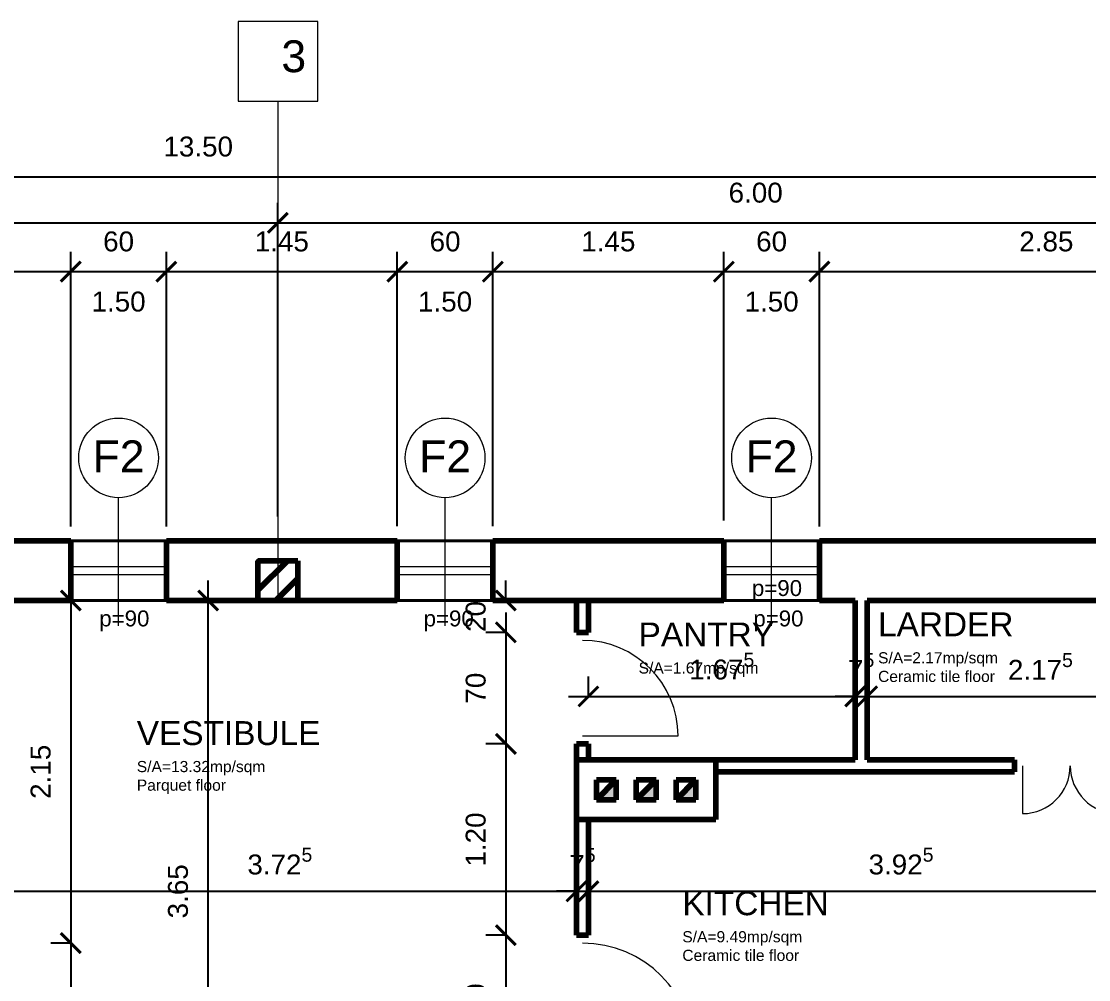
# Model space of a CAD drawing. Header units: inches. Extents: x 12.8 to 66.6, y 2.1 to 46.7.
# Drawn here: x 22.28 to 28.98, y 13.54 to 19.56 of the extents above; entities that cross this region are included whole.
import ezdxf

# ---------------------------------------------------------------- set-up
doc = ezdxf.new("R2010")
doc.units = ezdxf.units.IN
doc.header["$MEASUREMENT"] = 0
doc.linetypes.add('ACAD_ISO10W100', pattern=[18, 12, -3, 0, -3])
for name, color, linetype, lineweight in [('axes', 40, 'ACAD_ISO10W100', 20), ('cote', 252, 'Continuous', 20), ('walls', 160, 'Continuous', 80), ('windows ext', 151, 'Continuous', 40), ('windows&doors', 80, 'Continuous', 20)]:
    doc.layers.add(name, color=color, linetype=linetype, lineweight=lineweight)
doc.styles.get("Standard").update_dxf_attribs({"font": 'arial.ttf'})
doc.dimstyles.new('1_50_centimeters', dxfattribs={"dimscale": 50, "dimtxt": 0.0025, "dimasz": 0.0025, "dimexe": 0.0025, "dimexo": 0.002, "dimgap": 0.0025, "dimtad": 1, "dimdec": 0, "dimlfac": 100, "dimzin": 0, "dimdsep": 46, "dimtxsty": 'Standard', "dimblk": 'ARCHTICK', "dimcen": 0.002, "dimdle": 0.0025, "dimadec": 0, "dimazin": 0, "dimtfac": 1, "dimtdec": 0, "dimtix": 1, "dimtofl": 0, "dimtmove": 0, "dimatfit": 3, "dimldrblk": 'ARCHTICK', "dimfxl": 1, "dimfxlon": 1, "dimtolj": 1, "dimtzin": 0, "dimarcsym": 0})
doc.dimstyles.new('1_50_meters', dxfattribs={"dimscale": 50, "dimtxt": 0.0025, "dimasz": 0.0025, "dimexe": 0.0025, "dimexo": 0.002, "dimgap": 0.0025, "dimtad": 1, "dimzin": 0, "dimdsep": 46, "dimtxsty": 'Standard', "dimblk": 'ARCHTICK', "dimcen": 0.002, "dimdle": 0.0025, "dimadec": 0, "dimazin": 0, "dimtfac": 1, "dimtofl": 0, "dimtmove": 0, "dimatfit": 3, "dimldrblk": 'ARCHTICK', "dimfxl": 1, "dimfxlon": 1, "dimtolj": 1, "dimtzin": 0, "dimarcsym": 0})

# ---------------------------------------------------------------- blocks, each defined once
blk = doc.blocks.new('_ArchTick')
at = {"color": 0, "linetype": 'ByBlock', "const_width": 0.15}
blk.add_lwpolyline([(-0.5, -0.5), (0.5, 0.5)], dxfattribs=at)
blk = doc.blocks.new('*D103')
at = {"layer": 'cote', "color": 0, "lineweight": -2, "ltscale": 0.1, "transparency": 16777216}
for p, q in [((16.6386, 16.3956), (16.6386, 18.705)), ((30.1386, 16.3956), (30.1386, 18.705)), ((16.5136, 18.58), (30.2636, 18.58))]:
    blk.add_line(p, q, dxfattribs=at)
at = {"layer": 'Defpoints', "color": 0, "ltscale": 0.1, "transparency": 16777216}
for p in [(30.1386, 18.58), (16.6386, 16.2956), (30.1386, 16.2956)]:
    blk.add_point(p, dxfattribs=at)
at = {"layer": 'cote', "color": 0, "lineweight": -2, "ltscale": 0.1, "transparency": 16777216, "xscale": 0.125, "yscale": 0.125, "zscale": 0.125, "rotation": 180}
blk.add_blockref('_ArchTick', (16.6386, 18.58), dxfattribs=at)
at = {"layer": 'cote', "color": 0, "lineweight": -2, "ltscale": 0.1, "transparency": 16777216, "xscale": 0.125, "yscale": 0.125, "zscale": 0.125}
blk.add_blockref('_ArchTick', (30.1386, 18.58), dxfattribs=at)
at = {"layer": 'cote', "color": 0, "ltscale": 0.1, "transparency": 16777216, "insert": (23.3886, 18.7689), "char_height": 0.125, "attachment_point": 5}
blk.add_mtext('\\A1;13.50', dxfattribs=at)
blk = doc.blocks.new('*D105')
at = {"layer": 'cote', "color": 0, "lineweight": -2, "ltscale": 0.1, "transparency": 16777216}
for p, q in [((16.8886, 16.4469), (16.8886, 18.4156)), ((23.8886, 16.4469), (23.8886, 18.4156)), ((16.7636, 18.2906), (24.0136, 18.2906))]:
    blk.add_line(p, q, dxfattribs=at)
at = {"layer": 'Defpoints', "color": 0, "ltscale": 0.1, "transparency": 16777216}
for p in [(23.8886, 18.2906), (16.8886, 16.3469), (23.8886, 16.3469)]:
    blk.add_point(p, dxfattribs=at)
at = {"layer": 'cote', "color": 0, "lineweight": -2, "ltscale": 0.1, "transparency": 16777216, "xscale": 0.125, "yscale": 0.125, "zscale": 0.125, "rotation": 180}
blk.add_blockref('_ArchTick', (16.8886, 18.2906), dxfattribs=at)
at = {"layer": 'cote', "color": 0, "lineweight": -2, "ltscale": 0.1, "transparency": 16777216, "xscale": 0.125, "yscale": 0.125, "zscale": 0.125}
blk.add_blockref('_ArchTick', (23.8886, 18.2906), dxfattribs=at)
at = {"layer": 'cote', "color": 0, "ltscale": 0.1, "transparency": 16777216, "insert": (20.3886, 18.4795), "char_height": 0.125, "attachment_point": 5}
blk.add_mtext('\\A1;7.00', dxfattribs=at)
blk = doc.blocks.new('*D106')
at = {"layer": 'cote', "color": 0, "lineweight": -2, "ltscale": 0.1, "transparency": 16777216}
for p, q in [((23.8886, 16.9477), (23.8886, 18.4156)), ((29.8886, 16.9477), (29.8886, 18.4156)), ((23.7636, 18.2906), (30.0136, 18.2906))]:
    blk.add_line(p, q, dxfattribs=at)
at = {"layer": 'Defpoints', "color": 0, "ltscale": 0.1, "transparency": 16777216}
for p in [(29.8886, 18.2906), (23.8886, 16.8477), (29.8886, 16.8477)]:
    blk.add_point(p, dxfattribs=at)
at = {"layer": 'cote', "color": 0, "lineweight": -2, "ltscale": 0.1, "transparency": 16777216, "xscale": 0.125, "yscale": 0.125, "zscale": 0.125, "rotation": 180}
blk.add_blockref('_ArchTick', (23.8886, 18.2906), dxfattribs=at)
at = {"layer": 'cote', "color": 0, "lineweight": -2, "ltscale": 0.1, "transparency": 16777216, "xscale": 0.125, "yscale": 0.125, "zscale": 0.125}
blk.add_blockref('_ArchTick', (29.8886, 18.2906), dxfattribs=at)
at = {"layer": 'cote', "color": 0, "ltscale": 0.1, "transparency": 16777216, "insert": (26.8886, 18.4795), "char_height": 0.125, "attachment_point": 5}
blk.add_mtext('\\A1;6.00', dxfattribs=at)
blk = doc.blocks.new('*D110')
at = {"layer": 'cote', "color": 0, "lineweight": -2, "ltscale": 0.1, "transparency": 16777216}
for p, q in [((21.0386, 16.4257), (21.0386, 18.1096)), ((22.5886, 16.4257), (22.5886, 18.1096)), ((20.9136, 17.9846), (22.7136, 17.9846))]:
    blk.add_line(p, q, dxfattribs=at)
at = {"layer": 'Defpoints', "color": 0, "ltscale": 0.1, "transparency": 16777216}
for p in [(22.5886, 17.9846), (21.0386, 16.3257), (22.5886, 16.3257)]:
    blk.add_point(p, dxfattribs=at)
at = {"layer": 'cote', "color": 0, "lineweight": -2, "ltscale": 0.1, "transparency": 16777216, "xscale": 0.125, "yscale": 0.125, "zscale": 0.125, "rotation": 180}
blk.add_blockref('_ArchTick', (21.0386, 17.9846), dxfattribs=at)
at = {"layer": 'cote', "color": 0, "lineweight": -2, "ltscale": 0.1, "transparency": 16777216, "xscale": 0.125, "yscale": 0.125, "zscale": 0.125}
blk.add_blockref('_ArchTick', (22.5886, 17.9846), dxfattribs=at)
at = {"layer": 'cote', "color": 0, "ltscale": 0.1, "transparency": 16777216, "insert": (21.8136, 18.1734), "char_height": 0.125, "attachment_point": 5}
blk.add_mtext('\\A1;1.55', dxfattribs=at)
blk = doc.blocks.new('*D111')
at = {"layer": 'cote', "color": 0, "lineweight": -2, "ltscale": 0.1, "transparency": 16777216}
for p, q in [((22.5886, 16.3856), (22.5886, 18.1096)), ((23.1886, 16.3856), (23.1886, 18.1096)), ((22.4636, 17.9846), (23.3136, 17.9846))]:
    blk.add_line(p, q, dxfattribs=at)
at = {"layer": 'Defpoints', "color": 0, "ltscale": 0.1, "transparency": 16777216}
for p in [(23.1886, 17.9846), (22.5886, 16.2856), (23.1886, 16.2856)]:
    blk.add_point(p, dxfattribs=at)
at = {"layer": 'cote', "color": 0, "lineweight": -2, "ltscale": 0.1, "transparency": 16777216, "xscale": 0.125, "yscale": 0.125, "zscale": 0.125, "rotation": 180}
blk.add_blockref('_ArchTick', (22.5886, 17.9846), dxfattribs=at)
at = {"layer": 'cote', "color": 0, "lineweight": -2, "ltscale": 0.1, "transparency": 16777216, "xscale": 0.125, "yscale": 0.125, "zscale": 0.125}
blk.add_blockref('_ArchTick', (23.1886, 17.9846), dxfattribs=at)
at = {"layer": 'cote', "color": 0, "ltscale": 0.1, "transparency": 16777216, "char_height": 0.125, "attachment_point": 5}
for s, insert in [('\\A1;60', (22.8886, 18.1734)), ('\\A1;1.50', (22.8886, 17.7957))]:
    blk.add_mtext(s, dxfattribs=dict(at, insert=insert))
blk = doc.blocks.new('*D112')
at = {"layer": 'cote', "color": 0, "lineweight": -2, "ltscale": 0.1, "transparency": 16777216}
for p, q in [((23.1886, 16.6761), (23.1886, 18.1096)), ((24.6386, 16.6761), (24.6386, 18.1096)), ((23.0636, 17.9846), (24.7636, 17.9846))]:
    blk.add_line(p, q, dxfattribs=at)
at = {"layer": 'Defpoints', "color": 0, "ltscale": 0.1, "transparency": 16777216}
for p in [(24.6386, 17.9846), (23.1886, 16.5761), (24.6386, 16.5761)]:
    blk.add_point(p, dxfattribs=at)
at = {"layer": 'cote', "color": 0, "lineweight": -2, "ltscale": 0.1, "transparency": 16777216, "xscale": 0.125, "yscale": 0.125, "zscale": 0.125, "rotation": 180}
blk.add_blockref('_ArchTick', (23.1886, 17.9846), dxfattribs=at)
at = {"layer": 'cote', "color": 0, "lineweight": -2, "ltscale": 0.1, "transparency": 16777216, "xscale": 0.125, "yscale": 0.125, "zscale": 0.125}
blk.add_blockref('_ArchTick', (24.6386, 17.9846), dxfattribs=at)
at = {"layer": 'cote', "color": 0, "ltscale": 0.1, "transparency": 16777216, "insert": (23.9136, 18.1734), "char_height": 0.125, "attachment_point": 5}
blk.add_mtext('\\A1;1.45', dxfattribs=at)
blk = doc.blocks.new('*D113')
at = {"layer": 'cote', "color": 0, "lineweight": -2, "ltscale": 0.1, "transparency": 16777216}
for p, q in [((24.6386, 16.3882), (24.6386, 18.1096)), ((25.2386, 16.3882), (25.2386, 18.1096)), ((24.5136, 17.9846), (25.3636, 17.9846))]:
    blk.add_line(p, q, dxfattribs=at)
at = {"layer": 'Defpoints', "color": 0, "ltscale": 0.1, "transparency": 16777216}
for p in [(25.2386, 17.9846), (24.6386, 16.2882), (25.2386, 16.2882)]:
    blk.add_point(p, dxfattribs=at)
at = {"layer": 'cote', "color": 0, "lineweight": -2, "ltscale": 0.1, "transparency": 16777216, "xscale": 0.125, "yscale": 0.125, "zscale": 0.125, "rotation": 180}
blk.add_blockref('_ArchTick', (24.6386, 17.9846), dxfattribs=at)
at = {"layer": 'cote', "color": 0, "lineweight": -2, "ltscale": 0.1, "transparency": 16777216, "xscale": 0.125, "yscale": 0.125, "zscale": 0.125}
blk.add_blockref('_ArchTick', (25.2386, 17.9846), dxfattribs=at)
at = {"layer": 'cote', "color": 0, "ltscale": 0.1, "transparency": 16777216, "char_height": 0.125, "attachment_point": 5}
for s, insert in [('\\A1;60', (24.9386, 18.1734)), ('\\A1;1.50', (24.9386, 17.7957))]:
    blk.add_mtext(s, dxfattribs=dict(at, insert=insert))
blk = doc.blocks.new('*D114')
at = {"layer": 'cote', "color": 0, "lineweight": -2, "ltscale": 0.1, "transparency": 16777216}
for p, q in [((25.2386, 16.4229), (25.2386, 18.1096)), ((26.6886, 16.4229), (26.6886, 18.1096)), ((25.1136, 17.9846), (26.8136, 17.9846))]:
    blk.add_line(p, q, dxfattribs=at)
at = {"layer": 'Defpoints', "color": 0, "ltscale": 0.1, "transparency": 16777216}
for p in [(26.6886, 17.9846), (25.2386, 16.3229), (26.6886, 16.3229)]:
    blk.add_point(p, dxfattribs=at)
at = {"layer": 'cote', "color": 0, "lineweight": -2, "ltscale": 0.1, "transparency": 16777216, "xscale": 0.125, "yscale": 0.125, "zscale": 0.125, "rotation": 180}
blk.add_blockref('_ArchTick', (25.2386, 17.9846), dxfattribs=at)
at = {"layer": 'cote', "color": 0, "lineweight": -2, "ltscale": 0.1, "transparency": 16777216, "xscale": 0.125, "yscale": 0.125, "zscale": 0.125}
blk.add_blockref('_ArchTick', (26.6886, 17.9846), dxfattribs=at)
at = {"layer": 'cote', "color": 0, "ltscale": 0.1, "transparency": 16777216, "insert": (25.9636, 18.1734), "char_height": 0.125, "attachment_point": 5}
blk.add_mtext('\\A1;1.45', dxfattribs=at)
blk = doc.blocks.new('*D115')
at = {"layer": 'cote', "color": 0, "lineweight": -2, "ltscale": 0.1, "transparency": 16777216}
for p, q in [((26.6886, 17.0146), (26.6886, 18.1096)), ((27.2886, 17.0146), (27.2886, 18.1096)), ((26.5636, 17.9846), (27.4136, 17.9846))]:
    blk.add_line(p, q, dxfattribs=at)
at = {"layer": 'Defpoints', "color": 0, "ltscale": 0.1, "transparency": 16777216}
for p in [(27.2886, 17.9846), (26.6886, 16.9146), (27.2886, 16.9146)]:
    blk.add_point(p, dxfattribs=at)
at = {"layer": 'cote', "color": 0, "lineweight": -2, "ltscale": 0.1, "transparency": 16777216, "xscale": 0.125, "yscale": 0.125, "zscale": 0.125, "rotation": 180}
blk.add_blockref('_ArchTick', (26.6886, 17.9846), dxfattribs=at)
at = {"layer": 'cote', "color": 0, "lineweight": -2, "ltscale": 0.1, "transparency": 16777216, "xscale": 0.125, "yscale": 0.125, "zscale": 0.125}
blk.add_blockref('_ArchTick', (27.2886, 17.9846), dxfattribs=at)
at = {"layer": 'cote', "color": 0, "ltscale": 0.1, "transparency": 16777216, "char_height": 0.125, "attachment_point": 5}
for s, insert in [('\\A1;60', (26.9886, 18.1734)), ('\\A1;1.50', (26.9886, 17.7957))]:
    blk.add_mtext(s, dxfattribs=dict(at, insert=insert))
blk = doc.blocks.new('*D116')
at = {"layer": 'cote', "color": 0, "lineweight": -2, "ltscale": 0.1, "transparency": 16777216}
for p, q in [((27.2886, 16.3846), (27.2886, 18.1096)), ((30.1386, 16.3846), (30.1386, 18.1096)), ((27.1636, 17.9846), (30.2636, 17.9846))]:
    blk.add_line(p, q, dxfattribs=at)
at = {"layer": 'Defpoints', "color": 0, "ltscale": 0.1, "transparency": 16777216}
for p in [(30.1386, 17.9846), (27.2886, 16.2846), (30.1386, 16.2846)]:
    blk.add_point(p, dxfattribs=at)
at = {"layer": 'cote', "color": 0, "lineweight": -2, "ltscale": 0.1, "transparency": 16777216, "xscale": 0.125, "yscale": 0.125, "zscale": 0.125, "rotation": 180}
blk.add_blockref('_ArchTick', (27.2886, 17.9846), dxfattribs=at)
at = {"layer": 'cote', "color": 0, "lineweight": -2, "ltscale": 0.1, "transparency": 16777216, "xscale": 0.125, "yscale": 0.125, "zscale": 0.125}
blk.add_blockref('_ArchTick', (30.1386, 17.9846), dxfattribs=at)
at = {"layer": 'cote', "color": 0, "ltscale": 0.1, "transparency": 16777216, "insert": (28.7136, 18.1734), "char_height": 0.125, "attachment_point": 5}
blk.add_mtext('\\A1;2.85', dxfattribs=at)
blk = doc.blocks.new('*D166')
at = {"layer": 'cote', "color": 0, "lineweight": -2, "ltscale": 0.1, "transparency": 16777216}
for p, q in [((22.0386, 14.0956), (22.0386, 14.2206)), ((25.7636, 14.0956), (25.7636, 14.2206)), ((21.9136, 14.0956), (25.8886, 14.0956))]:
    blk.add_line(p, q, dxfattribs=at)
at = {"layer": 'Defpoints', "color": 0, "ltscale": 0.1, "transparency": 16777216}
for p in [(22.0386, 14.0956), (25.7636, 14.0956), (25.7636, 14.0956)]:
    blk.add_point(p, dxfattribs=at)
at = {"layer": 'cote', "color": 0, "lineweight": -2, "ltscale": 0.1, "transparency": 16777216, "xscale": 0.125, "yscale": 0.125, "zscale": 0.125, "rotation": 180}
blk.add_blockref('_ArchTick', (22.0386, 14.0956), dxfattribs=at)
at = {"layer": 'cote', "color": 0, "lineweight": -2, "ltscale": 0.1, "transparency": 16777216, "xscale": 0.125, "yscale": 0.125, "zscale": 0.125}
blk.add_blockref('_ArchTick', (25.7636, 14.0956), dxfattribs=at)
at = {"layer": 'cote', "color": 0, "ltscale": 0.1, "transparency": 16777216, "insert": (23.9011, 14.2845), "char_height": 0.125, "width": 0.324608, "attachment_point": 5}
blk.add_mtext('\\A1;3.72{\\H0.7x;\\S5^ ;}', dxfattribs=at)
blk = doc.blocks.new('*D167')
at = {"layer": 'cote', "color": 0, "lineweight": -2, "ltscale": 0.1, "transparency": 16777216}
for p, q in [((25.7636, 14.0956), (25.7636, 14.2206)), ((25.8386, 14.0956), (25.8386, 14.2206)), ((25.7636, 14.0956), (25.6386, 14.0956)), ((25.8386, 14.0956), (25.9636, 14.0956))]:
    blk.add_line(p, q, dxfattribs=at)
at = {"layer": 'Defpoints', "color": 0, "ltscale": 0.1, "transparency": 16777216}
for p in [(25.7636, 14.0956), (25.8386, 14.0956), (25.8386, 14.0956)]:
    blk.add_point(p, dxfattribs=at)
at = {"layer": 'cote', "color": 0, "lineweight": -2, "ltscale": 0.1, "transparency": 16777216, "xscale": 0.125, "yscale": 0.125, "zscale": 0.125}
blk.add_blockref('_ArchTick', (25.7636, 14.0956), dxfattribs=at)
at = {"layer": 'cote', "color": 0, "lineweight": -2, "ltscale": 0.1, "transparency": 16777216, "xscale": 0.125, "yscale": 0.125, "zscale": 0.125, "rotation": 180}
blk.add_blockref('_ArchTick', (25.8386, 14.0956), dxfattribs=at)
at = {"layer": 'cote', "color": 0, "ltscale": 0.1, "transparency": 16777216, "insert": (25.8011, 14.2831), "char_height": 0.125, "attachment_point": 5}
blk.add_mtext('\\A1;7{\\H0.7x;\\S5^ ;}', dxfattribs=at)
blk = doc.blocks.new('*D168')
at = {"layer": 'cote', "color": 0, "lineweight": -2, "ltscale": 0.1, "transparency": 16777216}
for p, q in [((25.8386, 14.0956), (25.8386, 14.2206)), ((29.7636, 14.0956), (29.7636, 14.2206)), ((25.7136, 14.0956), (29.8886, 14.0956))]:
    blk.add_line(p, q, dxfattribs=at)
at = {"layer": 'Defpoints', "color": 0, "ltscale": 0.1, "transparency": 16777216}
for p in [(25.8386, 14.0956), (29.7636, 14.0956), (29.7636, 14.0956)]:
    blk.add_point(p, dxfattribs=at)
at = {"layer": 'cote', "color": 0, "lineweight": -2, "ltscale": 0.1, "transparency": 16777216, "xscale": 0.125, "yscale": 0.125, "zscale": 0.125, "rotation": 180}
blk.add_blockref('_ArchTick', (25.8386, 14.0956), dxfattribs=at)
at = {"layer": 'cote', "color": 0, "lineweight": -2, "ltscale": 0.1, "transparency": 16777216, "xscale": 0.125, "yscale": 0.125, "zscale": 0.125}
blk.add_blockref('_ArchTick', (29.7636, 14.0956), dxfattribs=at)
at = {"layer": 'cote', "color": 0, "ltscale": 0.1, "transparency": 16777216, "insert": (27.8011, 14.2845), "char_height": 0.125, "attachment_point": 5}
blk.add_mtext('\\A1;3.92{\\H0.7x;\\S5^ ;}', dxfattribs=at)
blk = doc.blocks.new('*D173')
at = {"layer": 'cote', "color": 0, "lineweight": -2, "ltscale": 0.1, "transparency": 16777216}
for p, q in [((22.5886, 16.0456), (22.5886, 13.6456)), ((22.5886, 15.9206), (22.4636, 15.9206)), ((22.5886, 13.7706), (22.4636, 13.7706))]:
    blk.add_line(p, q, dxfattribs=at)
at = {"layer": 'Defpoints', "color": 0, "ltscale": 0.1, "transparency": 16777216}
for p in [(22.5886, 15.9206), (22.5886, 13.7706), (22.5886, 13.7706)]:
    blk.add_point(p, dxfattribs=at)
at = {"layer": 'cote', "color": 0, "lineweight": -2, "ltscale": 0.1, "transparency": 16777216, "xscale": 0.125, "yscale": 0.125, "zscale": 0.125}
for p, rotation in [((22.5886, 15.9206), 90), ((22.5886, 13.7706), 270)]:
    blk.add_blockref('_ArchTick', p, dxfattribs=dict(at, rotation=rotation))
at = {"layer": 'cote', "color": 0, "ltscale": 0.1, "transparency": 16777216, "insert": (22.3998, 14.8456), "char_height": 0.125, "attachment_point": 5, "rotation": 90}
blk.add_mtext('\\A1;2.15', dxfattribs=at)
blk = doc.blocks.new('*D174')
at = {"layer": 'cote', "color": 0, "lineweight": -2, "ltscale": 0.1, "transparency": 16777216}
for p, q in [((22.5886, 13.8956), (22.5886, 12.7456)), ((22.5886, 13.7706), (22.4636, 13.7706)), ((22.5886, 12.8706), (22.4636, 12.8706))]:
    blk.add_line(p, q, dxfattribs=at)
at = {"layer": 'Defpoints', "color": 0, "ltscale": 0.1, "transparency": 16777216}
for p in [(22.5886, 13.7706), (22.5886, 12.8706), (22.5886, 12.8706)]:
    blk.add_point(p, dxfattribs=at)
at = {"layer": 'cote', "color": 0, "lineweight": -2, "ltscale": 0.1, "transparency": 16777216, "xscale": 0.125, "yscale": 0.125, "zscale": 0.125}
for p, rotation in [((22.5886, 13.7706), 90), ((22.5886, 12.8706), 270)]:
    blk.add_blockref('_ArchTick', p, dxfattribs=dict(at, rotation=rotation))
at = {"layer": 'cote', "color": 0, "ltscale": 0.1, "transparency": 16777216, "insert": (22.3998, 13.3206), "char_height": 0.125, "attachment_point": 5, "rotation": 90}
blk.add_mtext('\\A1;90', dxfattribs=at)
blk = doc.blocks.new('*D176')
at = {"layer": 'cote', "color": 0, "lineweight": -2, "ltscale": 0.1, "transparency": 16777216}
for p, q in [((25.3201, 15.9206), (25.3201, 16.0456)), ((25.3201, 15.9206), (25.1951, 15.9206)), ((25.3201, 15.7206), (25.1951, 15.7206)), ((25.3201, 15.7206), (25.3201, 15.5956))]:
    blk.add_line(p, q, dxfattribs=at)
at = {"layer": 'Defpoints', "color": 0, "ltscale": 0.1, "transparency": 16777216}
for p in [(25.3201, 15.9206), (25.3201, 15.7206), (25.3201, 15.7206)]:
    blk.add_point(p, dxfattribs=at)
at = {"layer": 'cote', "color": 0, "lineweight": -2, "ltscale": 0.1, "transparency": 16777216, "xscale": 0.125, "yscale": 0.125, "zscale": 0.125}
for p, rotation in [((25.3201, 15.9206), 270), ((25.3201, 15.7206), 90)]:
    blk.add_blockref('_ArchTick', p, dxfattribs=dict(at, rotation=rotation))
at = {"layer": 'cote', "color": 0, "ltscale": 0.1, "transparency": 16777216, "insert": (25.1313, 15.8206), "char_height": 0.125, "attachment_point": 5, "rotation": 90}
blk.add_mtext('\\A1;20', dxfattribs=at)
blk = doc.blocks.new('*D177')
at = {"layer": 'cote', "color": 0, "lineweight": -2, "ltscale": 0.1, "transparency": 16777216}
for p, q in [((25.3201, 15.8456), (25.3201, 14.8956)), ((25.3201, 15.7206), (25.1951, 15.7206)), ((25.3201, 15.0206), (25.1951, 15.0206))]:
    blk.add_line(p, q, dxfattribs=at)
at = {"layer": 'Defpoints', "color": 0, "ltscale": 0.1, "transparency": 16777216}
for p in [(25.3201, 15.7206), (25.3201, 15.0206), (25.3201, 15.0206)]:
    blk.add_point(p, dxfattribs=at)
at = {"layer": 'cote', "color": 0, "lineweight": -2, "ltscale": 0.1, "transparency": 16777216, "xscale": 0.125, "yscale": 0.125, "zscale": 0.125}
for p, rotation in [((25.3201, 15.7206), 90), ((25.3201, 15.0206), 270)]:
    blk.add_blockref('_ArchTick', p, dxfattribs=dict(at, rotation=rotation))
at = {"layer": 'cote', "color": 0, "ltscale": 0.1, "transparency": 16777216, "insert": (25.1313, 15.3706), "char_height": 0.125, "attachment_point": 5, "rotation": 90}
blk.add_mtext('\\A1;70', dxfattribs=at)
blk = doc.blocks.new('*D178')
at = {"layer": 'cote', "color": 0, "lineweight": -2, "ltscale": 0.1, "transparency": 16777216}
for p, q in [((25.3201, 15.1456), (25.3201, 13.6956)), ((25.3201, 15.0206), (25.1951, 15.0206)), ((25.3201, 13.8206), (25.1951, 13.8206))]:
    blk.add_line(p, q, dxfattribs=at)
at = {"layer": 'Defpoints', "color": 0, "ltscale": 0.1, "transparency": 16777216}
for p in [(25.3201, 15.0206), (25.3201, 13.8206), (25.3201, 13.8206)]:
    blk.add_point(p, dxfattribs=at)
at = {"layer": 'cote', "color": 0, "lineweight": -2, "ltscale": 0.1, "transparency": 16777216, "xscale": 0.125, "yscale": 0.125, "zscale": 0.125}
for p, rotation in [((25.3201, 15.0206), 90), ((25.3201, 13.8206), 270)]:
    blk.add_blockref('_ArchTick', p, dxfattribs=dict(at, rotation=rotation))
at = {"layer": 'cote', "color": 0, "ltscale": 0.1, "transparency": 16777216, "insert": (25.1313, 14.4206), "char_height": 0.125, "attachment_point": 5, "rotation": 90}
blk.add_mtext('\\A1;1.20', dxfattribs=at)
blk = doc.blocks.new('*D179')
at = {"layer": 'cote', "color": 0, "lineweight": -2, "ltscale": 0.1, "transparency": 16777216}
for p, q in [((25.3201, 13.9456), (25.3201, 12.8956)), ((25.3201, 13.8206), (25.1951, 13.8206)), ((25.3201, 13.0206), (25.1951, 13.0206))]:
    blk.add_line(p, q, dxfattribs=at)
at = {"layer": 'Defpoints', "color": 0, "ltscale": 0.1, "transparency": 16777216}
for p in [(25.3201, 13.8206), (25.3201, 13.0206), (25.3201, 13.0206)]:
    blk.add_point(p, dxfattribs=at)
at = {"layer": 'cote', "color": 0, "lineweight": -2, "ltscale": 0.1, "transparency": 16777216, "xscale": 0.125, "yscale": 0.125, "zscale": 0.125}
for p, rotation in [((25.3201, 13.8206), 90), ((25.3201, 13.0206), 270)]:
    blk.add_blockref('_ArchTick', p, dxfattribs=dict(at, rotation=rotation))
at = {"layer": 'cote', "color": 0, "ltscale": 0.1, "transparency": 16777216, "insert": (25.1313, 13.4206), "char_height": 0.125, "attachment_point": 5, "rotation": 90}
blk.add_mtext('\\A1;80', dxfattribs=at)
blk = doc.blocks.new('*D181')
at = {"layer": 'cote', "color": 0, "lineweight": -2, "ltscale": 0.1, "transparency": 16777216}
for p, q in [((25.8386, 15.3191), (25.8386, 15.4441)), ((27.5136, 15.3191), (27.5136, 15.4441)), ((25.7136, 15.3191), (27.6386, 15.3191))]:
    blk.add_line(p, q, dxfattribs=at)
at = {"layer": 'Defpoints', "color": 0, "ltscale": 0.1, "transparency": 16777216}
for p in [(25.8386, 15.3191), (27.5136, 15.3191), (27.5136, 15.3191)]:
    blk.add_point(p, dxfattribs=at)
at = {"layer": 'cote', "color": 0, "lineweight": -2, "ltscale": 0.1, "transparency": 16777216, "xscale": 0.125, "yscale": 0.125, "zscale": 0.125, "rotation": 180}
blk.add_blockref('_ArchTick', (25.8386, 15.3191), dxfattribs=at)
at = {"layer": 'cote', "color": 0, "lineweight": -2, "ltscale": 0.1, "transparency": 16777216, "xscale": 0.125, "yscale": 0.125, "zscale": 0.125}
blk.add_blockref('_ArchTick', (27.5136, 15.3191), dxfattribs=at)
at = {"layer": 'cote', "color": 0, "ltscale": 0.1, "transparency": 16777216, "insert": (26.6761, 15.508), "char_height": 0.125, "attachment_point": 5}
blk.add_mtext('\\A1;1.67{\\H0.7x;\\S5^ ;}', dxfattribs=at)
blk = doc.blocks.new('*D182')
at = {"layer": 'cote', "color": 0, "lineweight": -2, "ltscale": 0.1, "transparency": 16777216}
for p, q in [((27.5136, 15.3191), (27.5136, 15.4441)), ((27.5886, 15.3191), (27.5886, 15.4441)), ((27.5136, 15.3191), (27.3886, 15.3191)), ((27.5886, 15.3191), (27.7136, 15.3191))]:
    blk.add_line(p, q, dxfattribs=at)
at = {"layer": 'Defpoints', "color": 0, "ltscale": 0.1, "transparency": 16777216}
for p in [(27.5136, 15.3191), (27.5886, 15.3191), (27.5886, 15.3191)]:
    blk.add_point(p, dxfattribs=at)
at = {"layer": 'cote', "color": 0, "lineweight": -2, "ltscale": 0.1, "transparency": 16777216, "xscale": 0.125, "yscale": 0.125, "zscale": 0.125}
blk.add_blockref('_ArchTick', (27.5136, 15.3191), dxfattribs=at)
at = {"layer": 'cote', "color": 0, "lineweight": -2, "ltscale": 0.1, "transparency": 16777216, "xscale": 0.125, "yscale": 0.125, "zscale": 0.125, "rotation": 180}
blk.add_blockref('_ArchTick', (27.5886, 15.3191), dxfattribs=at)
at = {"layer": 'cote', "color": 0, "ltscale": 0.1, "transparency": 16777216, "insert": (27.5511, 15.5066), "char_height": 0.125, "attachment_point": 5}
blk.add_mtext('\\A1;7{\\H0.7x;\\S5^ ;}', dxfattribs=at)
blk = doc.blocks.new('*D184')
at = {"layer": 'cote', "color": 0, "lineweight": -2, "ltscale": 0.1, "transparency": 16777216}
for p, q in [((27.5886, 15.3191), (27.5886, 15.4441)), ((29.7636, 15.3191), (29.7636, 15.4441)), ((27.4636, 15.3191), (29.8886, 15.3191))]:
    blk.add_line(p, q, dxfattribs=at)
at = {"layer": 'Defpoints', "color": 0, "ltscale": 0.1, "transparency": 16777216}
for p in [(27.5886, 15.3191), (29.7636, 15.3191), (29.7636, 15.3191)]:
    blk.add_point(p, dxfattribs=at)
at = {"layer": 'cote', "color": 0, "lineweight": -2, "ltscale": 0.1, "transparency": 16777216, "xscale": 0.125, "yscale": 0.125, "zscale": 0.125, "rotation": 180}
blk.add_blockref('_ArchTick', (27.5886, 15.3191), dxfattribs=at)
at = {"layer": 'cote', "color": 0, "lineweight": -2, "ltscale": 0.1, "transparency": 16777216, "xscale": 0.125, "yscale": 0.125, "zscale": 0.125}
blk.add_blockref('_ArchTick', (29.7636, 15.3191), dxfattribs=at)
at = {"layer": 'cote', "color": 0, "ltscale": 0.1, "transparency": 16777216, "insert": (28.6761, 15.5069), "char_height": 0.125, "width": 0.32708, "attachment_point": 5}
blk.add_mtext('\\A1;2.17{\\H0.7x;\\S5^ ;}', dxfattribs=at)
blk = doc.blocks.new('*D219')
at = {"layer": 'cote', "color": 0, "lineweight": -2, "ltscale": 0.1, "transparency": 16777216}
for p, q in [((23.4511, 12.1456), (23.4511, 16.0456)), ((23.4511, 15.9206), (23.3261, 15.9206)), ((23.4511, 12.2706), (23.3261, 12.2706))]:
    blk.add_line(p, q, dxfattribs=at)
at = {"layer": 'Defpoints', "color": 0, "ltscale": 0.1, "transparency": 16777216}
for p in [(23.4511, 15.9206), (23.5029, 15.9206), (23.5029, 12.2706)]:
    blk.add_point(p, dxfattribs=at)
at = {"layer": 'cote', "color": 0, "lineweight": -2, "ltscale": 0.1, "transparency": 16777216, "xscale": 0.125, "yscale": 0.125, "zscale": 0.125}
for p, rotation in [((23.4511, 15.9206), 90), ((23.4511, 12.2706), 270)]:
    blk.add_blockref('_ArchTick', p, dxfattribs=dict(at, rotation=rotation))
at = {"layer": 'cote', "color": 0, "ltscale": 0.1, "transparency": 16777216, "insert": (23.2622, 14.0956), "char_height": 0.125, "attachment_point": 5, "rotation": 90}
blk.add_mtext('\\A1;3.65', dxfattribs=at)

msp = doc.modelspace()

# ---------------------------------------------------------------- hatches: boundary and pattern name
at = {"layer": 'walls', "ltscale": 0.1}
h = msp.add_hatch(dxfattribs=at)
h.set_pattern_fill('ANSI31', color=256)
h.paths.add_polyline_path([(24.01358, 16.17064), (23.88858, 16.17064), (23.88858, 15.92064), (24.01358, 15.92064)])
h.paths.add_polyline_path([(23.88858, 16.17064), (23.76358, 16.17064), (23.76358, 15.92064), (23.88858, 15.92064)])
h.paths.add_polyline_path([(24.01358, 12.27064), (23.88858, 12.27064), (23.88858, 12.02064), (24.01358, 12.02064)])
h.paths.add_polyline_path([(23.88858, 12.27064), (23.76358, 12.27064), (23.76358, 12.02064), (23.88858, 12.02064)])
h = msp.add_hatch(color=256, dxfattribs=at)
h.dxf.hatch_style = 1
h.paths.add_polyline_path([(26.26358, 14.79564), (26.13858, 14.67064), (26.26358, 14.67064)])
h.paths.add_polyline_path([(26.51358, 14.79564), (26.38858, 14.67064), (26.51358, 14.67064)])
h.paths.add_polyline_path([(26.01358, 14.79564), (25.88858, 14.67064), (26.01358, 14.67064)])
h = msp.add_hatch(dxfattribs=at)
h.set_pattern_fill('ANSI31', color=256)
h.paths.add_polyline_path([(26.51358, 14.67064), (26.51358, 14.79564), (26.38858, 14.67064)])

# ---------------------------------------------------------------- linework, layer by layer
at = {"layer": 'axes', "ltscale": 0.1}
msp.add_line((23.88858, 19.05529), (23.88858, 15.76164), dxfattribs=at)
msp.add_lwpolyline([(23.63858, 19.55529), (23.63858, 19.05529), (24.13858, 19.05529), (24.13858, 19.55529)], close=True, dxfattribs=at)
at = {"layer": 'cote', "ltscale": 0.1}
for p, q in [((22.88858, 15.76104), (22.88858, 16.56563)), ((24.93858, 15.76104), (24.93858, 16.56563)), ((26.98858, 15.76104), (26.98858, 16.56563))]:
    msp.add_line(p, q, dxfattribs=at)
for centre in [(22.88858, 16.81563), (24.93858, 16.81563), (26.98858, 16.81563)]:
    msp.add_circle(centre, 0.25, dxfattribs=at)
at = {"layer": 'walls', "ltscale": 0.1}
for p, q in [((21.03858, 16.29564), (22.58858, 16.29564)), ((22.58858, 16.29564), (22.58858, 15.92064)), ((23.18858, 16.29564), (23.18858, 15.92064)), ((23.18858, 16.29564), (24.63858, 16.29564)), ((24.63858, 16.29564), (24.63858, 15.92064)), ((25.23858, 16.29564), (25.23858, 15.92064)), ((25.23858, 16.29564), (26.68858, 16.29564)), ((26.68858, 16.29564), (26.68858, 15.92064)), ((27.28858, 16.29564), (27.28858, 15.92064)), ((27.28858, 16.29564), (30.13858, 16.29564)), ((23.76358, 16.17064), (23.76358, 15.92064)), ((23.76358, 16.17064), (24.01358, 16.17064)), ((24.01358, 16.17064), (24.01358, 15.92064)), ((21.03858, 15.92064), (22.58858, 15.92064)), ((23.18858, 15.92064), (24.63858, 15.92064)), ((25.23858, 15.92064), (26.68858, 15.92064)), ((25.76358, 15.92064), (25.76358, 15.72064)), ((25.83858, 15.92064), (25.83858, 15.72064)), ((27.28858, 15.92064), (27.51358, 15.92064)), ((27.51358, 15.92064), (27.51358, 14.92064)), ((27.58858, 15.92064), (27.58858, 14.92064)), ((27.58858, 15.92064), (29.76358, 15.92064)), ((25.76358, 15.72064), (25.83858, 15.72064)), ((25.76358, 15.02064), (25.83858, 15.02064)), ((25.76358, 15.02064), (25.76358, 13.82064)), ((25.83858, 15.02064), (25.83858, 14.92064)), ((25.76358, 14.92064), (27.51358, 14.92064)), ((26.63858, 14.92064), (26.63858, 14.54564)), ((27.58858, 14.92064), (28.51358, 14.92064)), ((28.51358, 14.92064), (28.51358, 14.84564)), ((26.63858, 14.84564), (28.51358, 14.84564)), ((25.88858, 14.79564), (26.01358, 14.79564)), ((25.88858, 14.79564), (25.88858, 14.67064)), ((25.88858, 14.67064), (26.01358, 14.79564)), ((26.01358, 14.79564), (26.01358, 14.67064)), ((26.13858, 14.79564), (26.13858, 14.67064)), ((26.13858, 14.79564), (26.26358, 14.79564)), ((26.13858, 14.67064), (26.26358, 14.79564)), ((26.26358, 14.79564), (26.26358, 14.67064)), ((26.38858, 14.79564), (26.38858, 14.67064)), ((26.38858, 14.79564), (26.51358, 14.79564)), ((26.38858, 14.67064), (26.51358, 14.79564)), ((26.51358, 14.79564), (26.51358, 14.67064)), ((25.88858, 14.67064), (26.01358, 14.67064)), ((26.13858, 14.67064), (26.26358, 14.67064)), ((26.38858, 14.67064), (26.51358, 14.67064)), ((25.76358, 14.54564), (26.63858, 14.54564)), ((25.83858, 14.54564), (25.83858, 13.82064)), ((25.76358, 13.82064), (25.83858, 13.82064))]:
    msp.add_line(p, q, dxfattribs=at)
at = {"layer": 'windows ext', "ltscale": 0.1}
for p, q in [((22.58858, 16.29564), (23.18858, 16.29564)), ((24.63858, 16.29564), (25.23858, 16.29564)), ((26.68858, 16.29564), (27.28858, 16.29564)), ((22.58858, 15.92064), (23.18858, 15.92064)), ((24.63858, 15.92064), (25.23858, 15.92064)), ((26.68858, 15.92064), (27.28858, 15.92064))]:
    msp.add_line(p, q, dxfattribs=at)
at = {"layer": 'windows&doors', "ltscale": 0.1}
for p, q in [((22.58858, 16.13314), (23.18858, 16.13314)), ((22.58858, 16.08314), (23.18858, 16.08314)), ((24.63858, 16.13314), (25.23858, 16.13314)), ((24.63858, 16.08314), (25.23858, 16.08314)), ((26.68858, 16.13314), (27.28858, 16.13314)), ((26.68858, 16.08314), (27.28858, 16.08314)), ((25.80108, 15.07064), (26.40108, 15.07064)), ((28.56358, 14.88314), (28.56358, 14.58314))]:
    msp.add_line(p, q, dxfattribs=at)
for centre, radius, start, end in [((25.80108, 15.07064), 0.6, 0, 90), ((28.56358, 14.88314), 0.3, 270, 360), ((29.16358, 14.88314), 0.3, 180, 270), ((25.80108, 13.07064), 0.7, 0, 90)]:
    msp.add_arc(centre, radius, start, end, dxfattribs=at)

# ---------------------------------------------------------------- texts
at = {"layer": 'axes', "ltscale": 0.1, "insert": (23.88858, 19.43637), "char_height": 0.2, "attachment_point": 1}
msp.add_mtext('\\pxqc;3', dxfattribs=at)
at = {"layer": 'cote', "ltscale": 0.1, "attachment_point": 1}
for s, width, insert, char_height in [('\\pxqc;F2', 0.3529966, (22.71208, 16.92539), 0.2), ('\\pxqc;F2', 0.3529966, (24.76208, 16.92539), 0.2), ('\\pxqc;F2', 0.3529966, (26.81208, 16.92539), 0.2), ('p=90', 1.1664805, (26.86516, 16.04882), 0.1), ('p=90', 1.1664805, (22.76758, 15.85814), 0.1), ('p=90', 1.1664805, (24.80397, 15.85814), 0.1), ('p=90', 1.1664805, (26.87417, 15.85814), 0.1), ('{\\H0.75x;LARDER\\P\\H0.46667x;S/A=2.17mp/sqm\\PCeramic tile floor}', 1.6235967, (27.65706, 15.84619), 0.2), ('{\\H0.75x;PANTRY\\P\\H0.46667x;S/A=1.67mp/sqm}', 1.6795345, (26.15359, 15.78252), 0.2), ('{\\H0.75x;VESTIBULE\\P\\H0.46667x;S/A=13.32mp/sqm\\PParquet floor}', 1.9690171, (23.00296, 15.16368), 0.2), ('{\\H0.75x;KITCHEN\\H1.13333x;\\P\\H0.41176x;S/A=9.49mp/sqm\\PCeramic tile floor}', 2.5239393, (26.42812, 14.09564), 0.2)]:
    msp.add_mtext_dynamic_manual_height_columns(s, width=width, gutter_width=1, heights=[0], dxfattribs=dict(at, insert=insert, char_height=char_height))

# ---------------------------------------------------------------- dimensions: what is measured, and where the dimension line sits
at = {"layer": 'cote', "ltscale": 0.1}
for base, p1, p2, picture, middle in [((30.13858, 18.58003), (16.63858, 16.29564), (30.13858, 16.29564), '*D103', (23.38858, 18.7689)), ((23.88858, 18.29065), (16.88858, 16.34689), (23.88858, 16.34689), '*D105', (20.38858, 18.47947)), ((29.88858, 18.29065), (23.88858, 16.84768), (29.88858, 16.84768), '*D106', (26.88858, 18.47947)), ((22.58858, 17.98456), (21.03858, 16.32572), (22.58858, 16.32572), '*D110', (21.81358, 18.17338)), ((24.63858, 17.98456), (23.18858, 16.57611), (24.63858, 16.57611), '*D112', (23.91358, 18.17338)), ((26.68858, 17.98456), (25.23858, 16.32293), (26.68858, 16.32293), '*D114', (25.96358, 18.17338)), ((30.13858, 17.98456), (27.28858, 16.28456), (30.13858, 16.28456), '*D116', (28.71358, 18.17338))]:
    dim = msp.add_linear_dim(base=base, p1=p1, p2=p2, dimstyle='1_50_meters', dxfattribs=at)
    dim.commit()
    dim.dimension.update_dxf_attribs({"geometry": picture, "text_midpoint": middle})
for base, p1, p2, text, dimstyle, picture, middle in [((23.18858, 17.98456), (22.58858, 16.28555), (23.18858, 16.28555), '<>\\X1.50', '1_50_centimeters', '*D111', (22.88858, 17.98456)), ((25.23858, 17.98456), (24.63858, 16.28817), (25.23858, 16.28817), '<>\\X1.50', '1_50_centimeters', '*D113', (24.93858, 17.98456)), ((27.28858, 17.98456), (26.68858, 16.9146), (27.28858, 16.9146), '<>\\X1.50', '1_50_centimeters', '*D115', (26.98858, 17.98456)), ((27.51358, 15.31915), (25.83858, 15.31915), (27.51358, 15.31915), '1.67{\\H0.7x;\\S5^ ;}', '1_50_meters', '*D181', (26.67608, 15.50797)), ((27.58858, 15.31915), (27.51358, 15.31915), (27.58858, 15.31915), '7{\\H0.7x;\\S5^ ;}', '1_50_centimeters', '*D182', (27.55108, 15.50665)), ((29.76358, 15.31915), (27.58858, 15.31915), (29.76358, 15.31915), '2.17{\\H0.7x;\\S5^ ;}', '1_50_meters', '*D184', (28.67608, 15.5069)), ((25.76358, 14.09564), (22.03858, 14.09564), (25.76358, 14.09564), '3.72{\\H0.7x;\\S5^ ;}', '1_50_meters', '*D166', (23.90108, 14.28451)), ((25.83858, 14.09564), (25.76358, 14.09564), (25.83858, 14.09564), '7{\\H0.7x;\\S5^ ;}', '1_50_centimeters', '*D167', (25.80108, 14.28314)), ((29.76358, 14.09564), (25.83858, 14.09564), (29.76358, 14.09564), '3.92{\\H0.7x;\\S5^ ;}', '1_50_meters', '*D168', (27.80108, 14.28451))]:
    dim = msp.add_linear_dim(base=base, p1=p1, p2=p2, text=text, dimstyle=dimstyle, dxfattribs=at)
    dim.commit()
    dim.dimension.update_dxf_attribs({"geometry": picture, "text_midpoint": middle})
for base, p1, p2, dimstyle, picture, middle in [((22.58858, 13.77064), (22.58858, 15.92064), (22.58858, 13.77064), '1_50_meters', '*D173', (22.39975, 14.84564)), ((23.45108, 15.92064), (23.50287, 12.27064), (23.50287, 15.92064), '1_50_meters', '*D219', (23.26221, 14.09564)), ((25.32014, 15.72064), (25.32014, 15.92064), (25.32014, 15.72064), '1_50_centimeters', '*D176', (25.13132, 15.82064)), ((25.32014, 15.02064), (25.32014, 15.72064), (25.32014, 15.02064), '1_50_centimeters', '*D177', (25.13132, 15.37064)), ((25.32014, 13.82064), (25.32014, 15.02064), (25.32014, 13.82064), '1_50_meters', '*D178', (25.13132, 14.42064)), ((25.32014, 13.02064), (25.32014, 13.82064), (25.32014, 13.02064), '1_50_centimeters', '*D179', (25.13132, 13.42064)), ((22.58858, 12.87064), (22.58858, 13.77064), (22.58858, 12.87064), '1_50_centimeters', '*D174', (22.39975, 13.32064))]:
    dim = msp.add_linear_dim(base=base, p1=p1, p2=p2, angle=90, dimstyle=dimstyle, dxfattribs=at)
    dim.commit()
    dim.dimension.update_dxf_attribs({"geometry": picture, "text_midpoint": middle})

doc.saveas('drawing.dxf')
